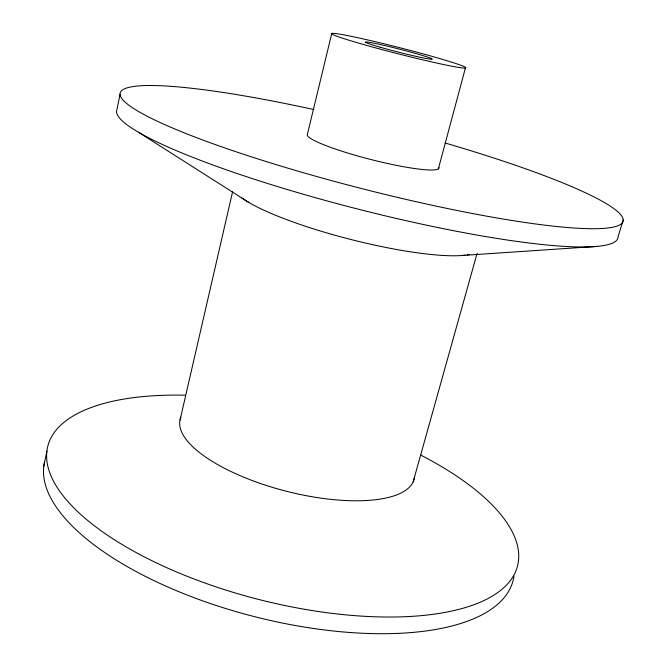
<?xml version="1.0" encoding="UTF-8"?>
<svg xmlns="http://www.w3.org/2000/svg" width="667" height="667" viewBox="0 0 667 667"><rect width="100%" height="100%" fill="white"/><g stroke="black" fill="none" stroke-linecap="round" stroke-linejoin="round"><path stroke-width="1" d="M43.805 466.166L46.898 451.075M120.068 94.297L116.517 111.614A258.646 36.243 14.3 0 0 367.825 211.581A258.646 36.243 14.3 0 0 618.101 236.643L623.195 219.977M180.057 419.977L232.575 191.846M331.691 33.784L307.229 134.976A67.967 8.479 14.3 0 0 374.904 160.522A67.967 8.479 14.3 0 0 438.953 167.525M438.352 168.901L465.391 68.051A69.251 3.152 14.3 0 0 372.303 40.995A69.251 3.152 14.3 0 0 358.563 43.097A69.251 3.152 14.3 0 0 465.391 68.051M413.131 481.941L477.097 253.343M462.89 255.419L597.065 246.398M138.578 132.316L248.699 202.384M420.694 455.061A242.388 96.423 14.3 0 1 447.465 611.947A242.388 96.423 14.3 0 1 87.677 520.452A242.388 96.423 14.3 0 1 185.351 395.206M414.566 476.438A120.719 43.255 14.3 0 1 286.96 491.396A120.719 43.255 14.3 0 1 180.924 417.267M513.949 576.23A241.662 98.899 14.3 0 1 260.914 618.242A241.662 98.899 14.3 0 1 44.506 462.148M469.184 254.552A126.296 22.294 14.3 0 1 467.259 254.894M465.157 255.186A126.296 22.294 14.3 0 1 349.408 239.12A126.296 22.294 14.3 0 1 241.662 197.791M445.064 142.996A259.48 32.95 14.3 0 1 572.836 227.922A259.48 32.95 14.3 0 1 161.114 122.978A259.48 32.95 14.3 0 1 313.857 109.555M380.157 47.207A34.592 1.576 14.3 0 0 432.233 59.205A34.592 1.576 14.3 0 0 383.959 45.364A34.592 1.576 14.3 0 0 380.157 47.207"/></g></svg>
